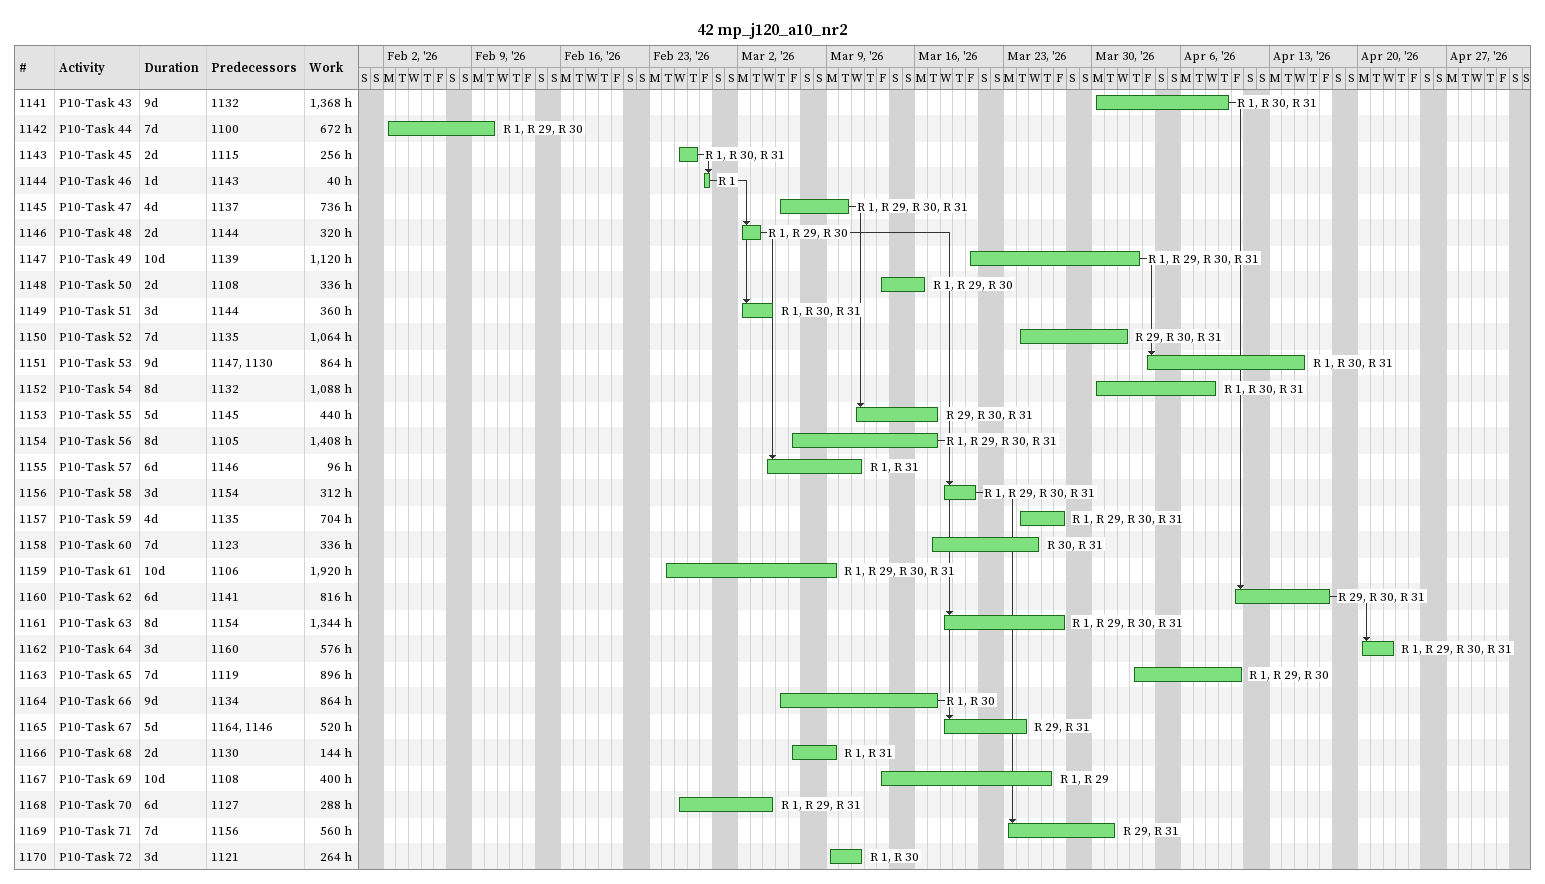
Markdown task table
42 mp_j120_a10_nr2

| ID | Task | Duration | Start | Finish | Predecessors | Resources | Work (h) |
|---|---|---|---|---|---|---|---|
| 1141 | P10-Task 43 | 9d | 2026-03-30 | 2026-04-09 | 1132 | R 1, R 30, R 31 | 1368 |
| 1142 | P10-Task 44 | 7d | 2026-02-02 | 2026-02-10 | 1100 | R 1, R 29, R 30 | 672 |
| 1143 | P10-Task 45 | 2d | 2026-02-25 | 2026-02-26 | 1115 | R 1, R 30, R 31 | 256 |
| 1144 | P10-Task 46 | 1d | 2026-02-27 | 2026-02-27 | 1143 | R 1 | 40 |
| 1145 | P10-Task 47 | 4d | 2026-03-05 | 2026-03-10 | 1137 | R 1, R 29, R 30, R 31 | 736 |
| 1146 | P10-Task 48 | 2d | 2026-03-02 | 2026-03-03 | 1144 | R 1, R 29, R 30 | 320 |
| 1147 | P10-Task 49 | 10d | 2026-03-20 | 2026-04-02 | 1139 | R 1, R 29, R 30, R 31 | 1120 |
| 1148 | P10-Task 50 | 2d | 2026-03-13 | 2026-03-16 | 1108 | R 1, R 29, R 30 | 336 |
| 1149 | P10-Task 51 | 3d | 2026-03-02 | 2026-03-04 | 1144 | R 1, R 30, R 31 | 360 |
| 1150 | P10-Task 52 | 7d | 2026-03-24 | 2026-04-01 | 1135 | R 29, R 30, R 31 | 1064 |
| 1151 | P10-Task 53 | 9d | 2026-04-03 | 2026-04-15 | 1147, 1130 | R 1, R 30, R 31 | 864 |
| 1152 | P10-Task 54 | 8d | 2026-03-30 | 2026-04-08 | 1132 | R 1, R 30, R 31 | 1088 |
| 1153 | P10-Task 55 | 5d | 2026-03-11 | 2026-03-17 | 1145 | R 29, R 30, R 31 | 440 |
| 1154 | P10-Task 56 | 8d | 2026-03-06 | 2026-03-17 | 1105 | R 1, R 29, R 30, R 31 | 1408 |
| 1155 | P10-Task 57 | 6d | 2026-03-04 | 2026-03-11 | 1146 | R 1, R 31 | 96 |
| 1156 | P10-Task 58 | 3d | 2026-03-18 | 2026-03-20 | 1154 | R 1, R 29, R 30, R 31 | 312 |
| 1157 | P10-Task 59 | 4d | 2026-03-24 | 2026-03-27 | 1135 | R 1, R 29, R 30, R 31 | 704 |
| 1158 | P10-Task 60 | 7d | 2026-03-17 | 2026-03-25 | 1123 | R 30, R 31 | 336 |
| 1159 | P10-Task 61 | 10d | 2026-02-24 | 2026-03-09 | 1106 | R 1, R 29, R 30, R 31 | 1920 |
| 1160 | P10-Task 62 | 6d | 2026-04-10 | 2026-04-17 | 1141 | R 29, R 30, R 31 | 816 |
| 1161 | P10-Task 63 | 8d | 2026-03-18 | 2026-03-27 | 1154 | R 1, R 29, R 30, R 31 | 1344 |
| 1162 | P10-Task 64 | 3d | 2026-04-20 | 2026-04-22 | 1160 | R 1, R 29, R 30, R 31 | 576 |
| 1163 | P10-Task 65 | 7d | 2026-04-02 | 2026-04-10 | 1119 | R 1, R 29, R 30 | 896 |
| 1164 | P10-Task 66 | 9d | 2026-03-05 | 2026-03-17 | 1134 | R 1, R 30 | 864 |
| 1165 | P10-Task 67 | 5d | 2026-03-18 | 2026-03-24 | 1164, 1146 | R 29, R 31 | 520 |
| 1166 | P10-Task 68 | 2d | 2026-03-06 | 2026-03-09 | 1130 | R 1, R 31 | 144 |
| 1167 | P10-Task 69 | 10d | 2026-03-13 | 2026-03-26 | 1108 | R 1, R 29 | 400 |
| 1168 | P10-Task 70 | 6d | 2026-02-25 | 2026-03-04 | 1127 | R 1, R 29, R 31 | 288 |
| 1169 | P10-Task 71 | 7d | 2026-03-23 | 2026-03-31 | 1156 | R 29, R 31 | 560 |
| 1170 | P10-Task 72 | 3d | 2026-03-09 | 2026-03-11 | 1121 | R 1, R 30 | 264 |
